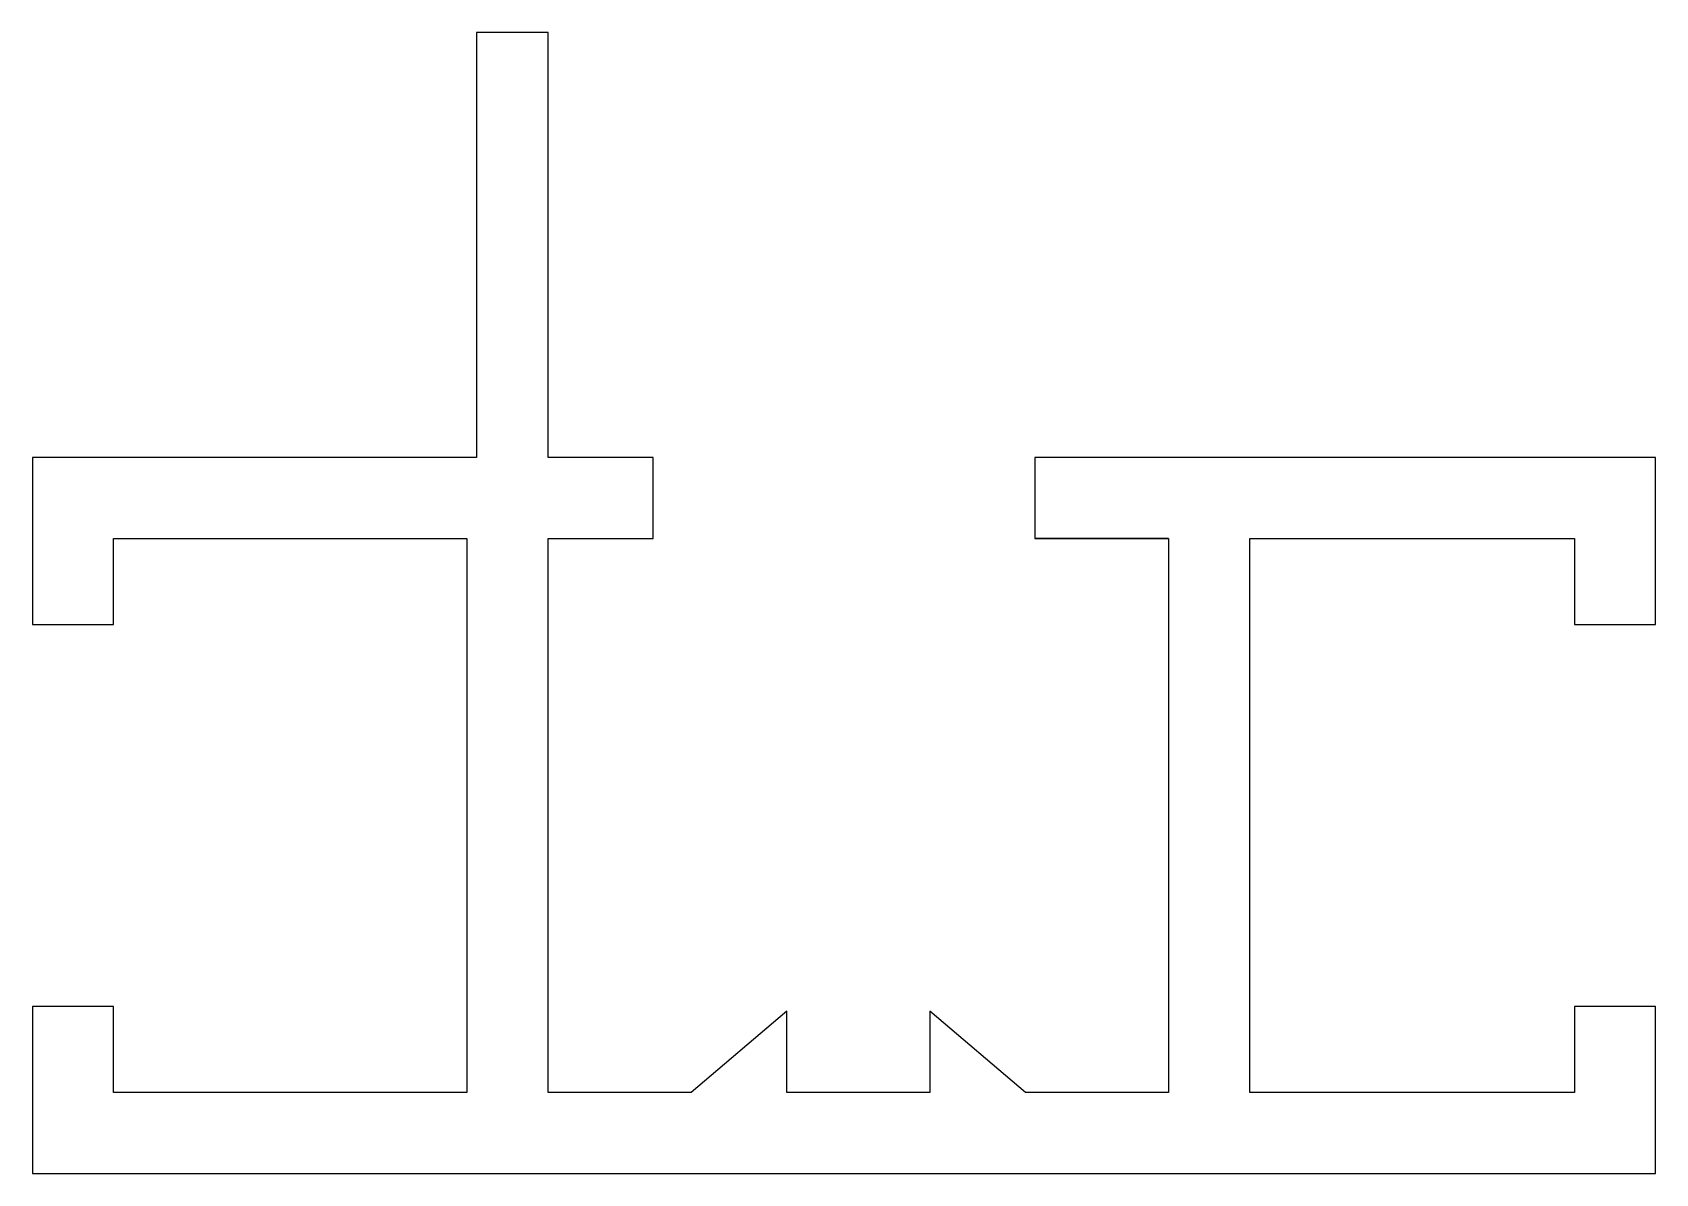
# Model space of a CAD drawing. Extents: x 292.9 to 326.9, y 772.9 to 796.8.
import ezdxf

# ---------------------------------------------------------------- set-up
doc = ezdxf.new("R2010")
doc.units = 0
doc.layers.add('ANA', color=232, linetype='CONTINUOUS')

msp = doc.modelspace()

# ---------------------------------------------------------------- linework, layer by layer
at = {"layer": 'ANA', "color": 230, "linetype": 'BYBLOCK'}
for p, q in [((303.71, 796.764), (302.21, 796.764)), ((302.21, 796.764), (302.21, 787.864)), ((303.71, 787.864), (303.71, 796.764)), ((302.21, 787.864), (292.91, 787.864)), ((292.91, 787.864), (292.91, 784.364)), ((305.91, 787.864), (303.71, 787.864)), ((305.91, 786.164), (305.91, 787.864)), ((326.91, 787.864), (313.91, 787.864)), ((313.91, 787.864), (313.91, 786.164)), ((326.91, 784.364), (326.91, 787.864)), ((294.61, 784.364), (294.61, 786.164)), ((294.61, 786.164), (302.01, 786.164)), ((302.01, 786.164), (302.01, 774.564)), ((303.71, 774.564), (303.71, 786.164)), ((303.71, 786.164), (305.91, 786.164)), ((316.71, 786.164), (313.91, 786.164)), ((313.91, 786.164), (316.71, 786.164)), ((316.71, 786.164), (316.71, 786.164)), ((316.71, 786.164), (316.71, 774.564)), ((318.41, 774.564), (318.41, 786.164)), ((318.41, 786.164), (325.21, 786.164)), ((325.21, 786.164), (325.21, 784.364)), ((292.91, 784.364), (294.61, 784.364)), ((325.21, 784.364), (325.21, 784.364)), ((325.21, 784.364), (326.91, 784.364)), ((294.61, 776.364), (292.91, 776.364)), ((292.91, 776.364), (292.91, 772.864)), ((294.61, 774.564), (294.61, 776.364)), ((308.71, 776.264), (306.71, 774.564)), ((308.71, 774.564), (308.71, 776.264)), ((313.71, 774.564), (311.71, 776.264)), ((311.71, 776.264), (311.71, 774.564)), ((326.91, 776.364), (325.21, 776.364)), ((325.21, 776.364), (325.21, 774.564)), ((326.91, 772.864), (326.91, 776.364)), ((302.01, 774.564), (294.61, 774.564)), ((306.71, 774.564), (303.71, 774.564)), ((311.71, 774.564), (308.71, 774.564)), ((316.71, 774.564), (313.71, 774.564)), ((325.21, 774.564), (318.41, 774.564)), ((292.91, 772.864), (326.91, 772.864))]:
    msp.add_line(p, q, dxfattribs=at)

doc.saveas('drawing.dxf')
